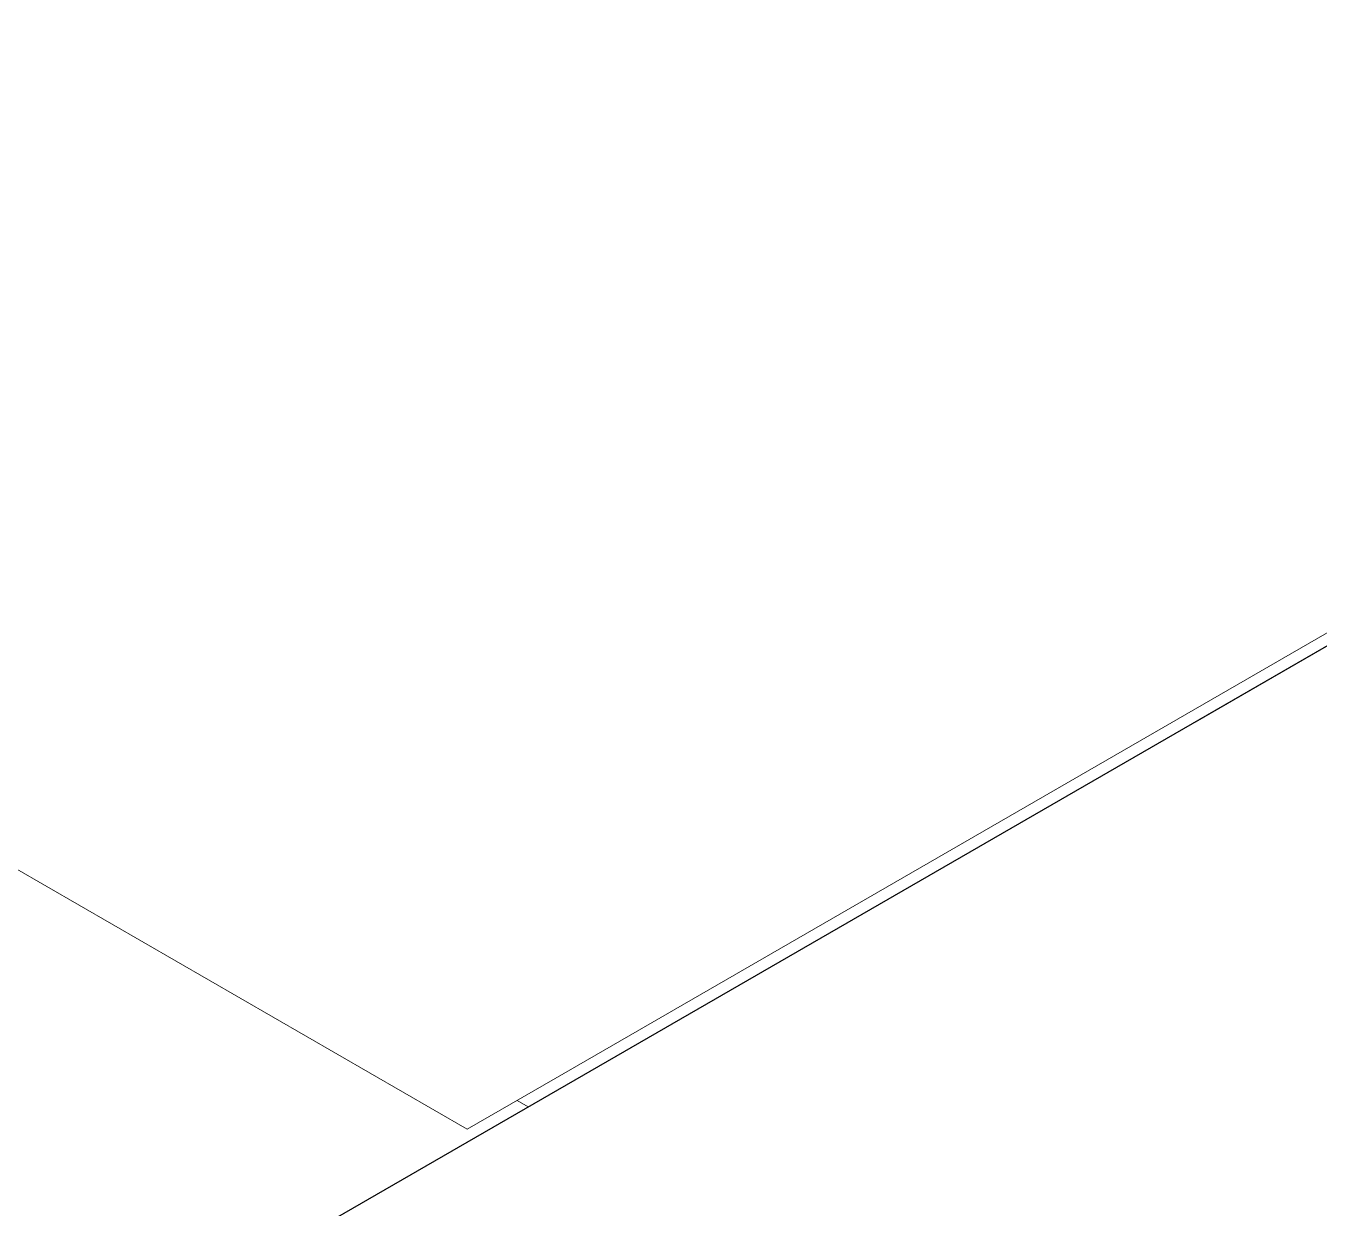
# Model space of a CAD drawing. Header units: millimetres. Extents: x 474.7 to 528.3, y 13.1 to 23.5.
# Drawn here: x 483.24174 to 483.2675, y 14.40151 to 14.42507 of the extents above; entities that cross this region are included whole.
import ezdxf

# ---------------------------------------------------------------- set-up
doc = ezdxf.new("R2010")
doc.units = ezdxf.units.MM
doc.header["$LTSCALE"] = 2.5
doc.layers.add('I-ARQ', color=8, linetype='Continuous')

msp = doc.modelspace()

# ---------------------------------------------------------------- linework, layer by layer
at = {"layer": 'I-ARQ', "extrusion": (0, 0.816497, 0.57735)}
msp.add_line((482.762986, 14.121344, 11.936717), (483.618585, 14.615325, 11.238123), dxfattribs=at)
at = {"layer": 'I-ARQ', "lineweight": 5}
for points in [[(483.228339, 14.418614, 11.516313), (483.228339, 14.418614, 11.516313), (483.253854, 14.433345, 11.495481), (483.253854, 14.433345, 11.495481)], [(483.228446, 14.417858, 11.517383), (483.228446, 14.417858, 11.517383), (483.255248, 14.433332, 11.495499), (483.255248, 14.433332, 11.495499)], [(483.255248, 14.433332, 11.495499), (483.255248, 14.433332, 11.495499), (483.279086, 14.41957, 11.514962), (483.279086, 14.41957, 11.514962)], [(483.279086, 14.41957, 11.514962), (483.279086, 14.41957, 11.514962), (483.252283, 14.404095, 11.536847), (483.252283, 14.404095, 11.536847)], [(483.278314, 14.418869, 11.515953), (483.278314, 14.418869, 11.515953), (483.265032, 14.4112, 11.526798), (483.265032, 14.4112, 11.526798)], [(483.226699, 14.416849, 11.51881), (483.226699, 14.416849, 11.51881), (483.250536, 14.403087, 11.538273), (483.250536, 14.403087, 11.538273)], [(483.265032, 14.4112, 11.526798), (483.265032, 14.4112, 11.526798), (483.251749, 14.403531, 11.537644), (483.251749, 14.403531, 11.537644)], [(483.253902, 14.404774, 11.535886), (483.253902, 14.404774, 11.535886), (483.259745, 14.408148, 11.531115), (483.259745, 14.408148, 11.531115)], [(483.252283, 14.404095, 11.536847), (483.252283, 14.404095, 11.536847), (483.250536, 14.403087, 11.538273), (483.250536, 14.403087, 11.538273)], [(483.251749, 14.403531, 11.537644), (483.251749, 14.403531, 11.537644), (483.251528, 14.403659, 11.537463), (483.251528, 14.403659, 11.537463)]]:
    msp.add_open_spline(points, degree=3, dxfattribs=at)

doc.saveas('drawing.dxf')
